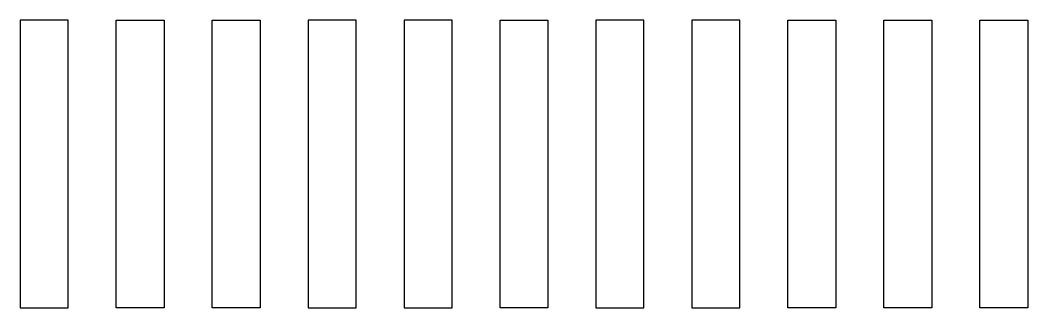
# Model space of a CAD drawing. Header units: inches. Extents: x 13.21 to 18.46, y 12.81 to 14.31.
import ezdxf

# ---------------------------------------------------------------- set-up
doc = ezdxf.new("R2010")
doc.units = ezdxf.units.IN
doc.header["$MEASUREMENT"] = 0
doc.layers.add('Layer 01', color=7, linetype='Continuous')

msp = doc.modelspace()

# ---------------------------------------------------------------- linework, layer by layer
at = {"layer": 'Layer 01'}
for points in [[(13.2062, 12.8092), (13.4562, 12.8092), (13.4562, 14.3092), (13.2062, 14.3092)], [(13.9562, 12.8092), (13.7062, 12.8092), (13.7062, 14.3092), (13.9562, 14.3092)], [(14.4562, 12.8092), (14.2062, 12.8092), (14.2062, 14.3092), (14.4562, 14.3092)], [(14.7062, 12.8092), (14.9562, 12.8092), (14.9562, 14.3092), (14.7062, 14.3092)], [(15.2062, 12.8092), (15.4562, 12.8092), (15.4562, 14.3092), (15.2062, 14.3092)], [(15.9562, 12.8092), (15.7062, 12.8092), (15.7062, 14.3092), (15.9562, 14.3092)], [(16.2062, 12.8092), (16.4562, 12.8092), (16.4562, 14.3092), (16.2062, 14.3092)], [(16.7062, 12.8092), (16.9562, 12.8092), (16.9562, 14.3092), (16.7062, 14.3092)], [(17.4562, 12.8092), (17.2062, 12.8092), (17.2062, 14.3092), (17.4562, 14.3092)], [(17.9562, 12.8092), (17.7062, 12.8092), (17.7062, 14.3092), (17.9562, 14.3092)], [(18.4562, 12.8092), (18.2062, 12.8092), (18.2062, 14.3092), (18.4562, 14.3092)]]:
    msp.add_lwpolyline(points, close=True, dxfattribs=at)

doc.saveas('drawing.dxf')
